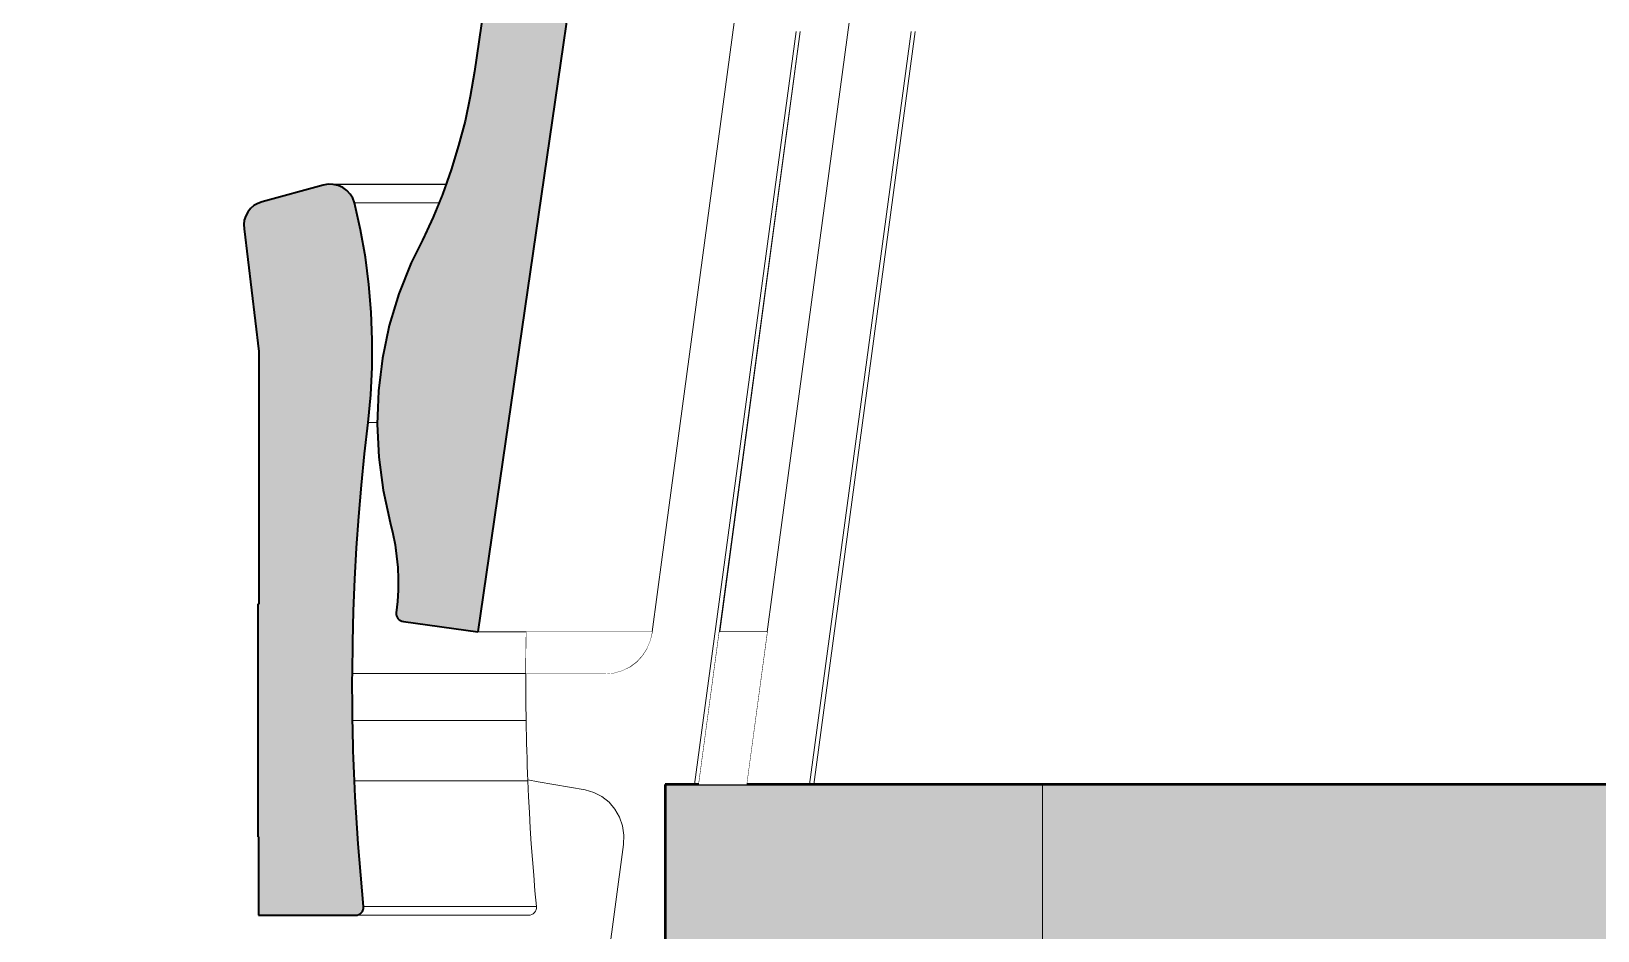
# Model space of a CAD drawing. Header units: millimetres. Extents: x -48147 to 1422273, y -494195 to 18123.
# Drawn here: x 1393811 to 1394780, y -487934 to -487378 of the extents above; entities that cross this region are included whole.
import ezdxf

# ---------------------------------------------------------------- set-up
doc = ezdxf.new("R2010")
doc.units = ezdxf.units.MM
doc.header["$MEASUREMENT"] = 0
doc.linetypes.add('Wipeout_Contour', pattern=[1000, 0, -1000])
doc.layers.add('HATCHING_Pen_No__1', color=7, linetype='Continuous', lineweight=13)
doc.layers.add('New_A-35-M_FFE_Fixed_Pen_No__1', color=7, linetype='Continuous', lineweight=13)
for name, color, linetype, lineweight, true_color in [('HATCHING_Pen_No__145', 7, 'Continuous', 0, 0xa6a6a6), ('New_A-20-M_Floor_Slab_Pen_No__29', 7, 'Continuous', 50, 0x2a2a2a), ('New_A-20-M_Floor_Slab_Pen_No__81', 7, 'Continuous', 20, 0x6a6a6a), ('New_A-35-M_FFE_Fixed_Pen_No__104', 7, 'Continuous', 15, 0xa6a6a6), ('New_A-35-M_FFE_Fixed_Pen_No__44', 7, 'Continuous', 35, 0x444444)]:
    doc.layers.add(name, color=color, linetype=linetype, lineweight=lineweight, true_color=true_color)
for name, color, linetype in [('New_A-20-M_Floor_Slab', 7, 'Continuous'), ('New_A-20-M_Roof', 7, 'Continuous'), ('New_A-25-M_Wall_Int', 7, 'Continuous'), ('New_A-35-M_FFE_Fixed', 7, 'Continuous')]:
    doc.layers.add(name, color=color, linetype=linetype)

# ---------------------------------------------------------------- blocks, each defined once
blk = doc.blocks.new('Section Elem_187_2', base_point=(1383917.51, -489195.03))
at = {"color": 254, "linetype": 'Wipeout_Contour', "lineweight": 0, "ltscale": 5913535.583764167}
blk.add_wipeout([(1398261.86, -487179.4), (1392658.72, -489125.14), (1392664.88, -489142.89), (1398261.86, -487199.29)], dxfattribs=at).dxf.layer = 'New_A-20-M_Roof'
blk = doc.blocks.new('Section Elem_294_2', base_point=(1383917.51, -489195.03))
at = {"layer": 'New_A-35-M_FFE_Fixed_Pen_No__44', "linetype": 'Continuous'}
for p, q in [((1393951.65, -487732.01), (1393951.1, -487732.01)), ((1393951.62, -487876.01), (1393951.1, -487876.01)), ((1393951.62, -487876.01), (1393951.62, -487924.51))]:
    blk.add_line(p, q, dxfattribs=at)
at = {"layer": 'New_A-35-M_FFE_Fixed_Pen_No__44', "linetype": 'Continuous', "flags": 128}
blk.add_lwpolyline([(1393951.1, -487732.01), (1393951.1, -487864.01), (1393951.1, -487876.01)], dxfattribs=at)
at = {"color": 254, "linetype": 'Wipeout_Contour', "lineweight": 0, "ltscale": 7384101.949945895}
blk.add_wipeout([(1394010.93, -487483.75), (1394014.67, -487500.46), (1394056.02, -487500.46), (1394059.65, -487492.54), (1394063.22, -487483.75)], dxfattribs=at).dxf.layer = 'New_A-35-M_FFE_Fixed'
at = {"color": 254, "linetype": 'Wipeout_Contour', "lineweight": 0, "ltscale": 7384154.311334367}
blk.add_wipeout([(1394021.3, -487551.31), (1394021.96, -487568.4), (1394030.66, -487568.4), (1394032.49, -487559.66), (1394035, -487551.31)], dxfattribs=at).dxf.layer = 'New_A-35-M_FFE_Fixed'
at = {"color": 254, "linetype": 'Wipeout_Contour', "lineweight": 0, "ltscale": 7384238.047802553}
blk.add_wipeout([(1394017.12, -487638.95), (1394025.87, -487638.95), (1394025, -487620.64), (1394025.04, -487619.59), (1394019.31, -487619.59)], dxfattribs=at).dxf.layer = 'New_A-35-M_FFE_Fixed'
at = {"color": 254, "linetype": 'Wipeout_Contour', "lineweight": 0, "ltscale": 10338111.29511906}
blk.add_wipeout([(1394013.57, -487677.74), (1394012.22, -487697.17), (1394036.32, -487697.17), (1394036.06, -487695.3), (1394034.75, -487688.39), (1394033.11, -487681.55), (1394032.27, -487677.74)], dxfattribs=at).dxf.layer = 'New_A-35-M_FFE_Fixed'
at = {"color": 254, "linetype": 'Wipeout_Contour', "lineweight": 0, "ltscale": 5907766.500432425}
blk.add_wipeout([(1394009.64, -487793.13), (1394009.68, -487796.76), (1394117.08, -487796.76), (1394117.05, -487793.13)], dxfattribs=at).dxf.layer = 'New_A-35-M_FFE_Fixed'
at = {"color": 254, "linetype": 'Wipeout_Contour', "lineweight": 0, "ltscale": 5907782.157009458}
blk.add_wipeout([(1394009.78, -487804.01), (1394009.87, -487808.69), (1394117.26, -487808.69), (1394117.17, -487804.01)], dxfattribs=at).dxf.layer = 'New_A-35-M_FFE_Fixed'
at = {"color": 254, "linetype": 'Wipeout_Contour', "lineweight": 0, "ltscale": 5907839.780516007}
blk.add_wipeout([(1394010.92, -487841.42), (1394011.39, -487851.14), (1394118.68, -487851.14), (1394118.24, -487841.42)], dxfattribs=at).dxf.layer = 'New_A-35-M_FFE_Fixed'
at = {"color": 254, "linetype": 'Wipeout_Contour', "lineweight": 0, "ltscale": 5907947.641850562}
blk.add_wipeout([(1394122.65, -487909.33), (1394015.65, -487909.33), (1394016.61, -487919.02), (1394123.55, -487919.02)], dxfattribs=at).dxf.layer = 'New_A-35-M_FFE_Fixed'
at = {"color": 254, "linetype": 'Wipeout_Contour', "lineweight": 0, "ltscale": 5907254.488456655}
blk.add_wipeout([(1394009.9, -487480.9), (1394010.93, -487483.75), (1394063.22, -487483.75), (1394064.37, -487480.9)], dxfattribs=at).dxf.layer = 'New_A-35-M_FFE_Fixed'
at = {"color": 254, "linetype": 'Wipeout_Contour', "lineweight": 0, "ltscale": 7384138.115834846}
blk.add_wipeout([(1394019.86, -487534.28), (1394021.3, -487551.31), (1394035, -487551.31), (1394038.4, -487539.96), (1394040.65, -487534.28)], dxfattribs=at).dxf.layer = 'New_A-35-M_FFE_Fixed'
at = {"color": 254, "linetype": 'Wipeout_Contour', "lineweight": 0, "ltscale": 7384173.250186814}
blk.add_wipeout([(1394021.96, -487568.4), (1394021.85, -487585.49), (1394027.57, -487585.49), (1394028.27, -487579.77), (1394030.66, -487568.4)], dxfattribs=at).dxf.layer = 'New_A-35-M_FFE_Fixed'
at = {"color": 254, "linetype": 'Wipeout_Contour', "lineweight": 0, "ltscale": 7384308.46987308}
blk.add_wipeout([(1394015.2, -487658.33), (1394013.57, -487677.74), (1394032.27, -487677.74), (1394028.69, -487661.48), (1394028.27, -487658.33)], dxfattribs=at).dxf.layer = 'New_A-35-M_FFE_Fixed'
at = {"color": 254, "linetype": 'Wipeout_Contour', "lineweight": 0, "ltscale": 10338168.7623584}
blk.add_wipeout([(1394011.14, -487716.61), (1394037.95, -487716.61), (1394037.96, -487716.27), (1394037.66, -487709.25), (1394037.03, -487702.26), (1394036.32, -487697.17), (1394012.22, -487697.17)], dxfattribs=at).dxf.layer = 'New_A-35-M_FFE_Fixed'
at = {"color": 254, "linetype": 'Wipeout_Contour', "lineweight": 0, "ltscale": 5907761.596984325}
blk.add_wipeout([(1394117.02, -487789.51), (1394009.62, -487789.51), (1394009.64, -487793.13), (1394117.05, -487793.13)], dxfattribs=at).dxf.layer = 'New_A-35-M_FFE_Fixed'
at = {"color": 254, "linetype": 'Wipeout_Contour', "lineweight": 0, "ltscale": 5907829.060079091}
blk.add_wipeout([(1394118.06, -487836.75), (1394010.72, -487836.75), (1394010.92, -487841.42), (1394118.24, -487841.42)], dxfattribs=at).dxf.layer = 'New_A-35-M_FFE_Fixed'
at = {"color": 254, "linetype": 'Wipeout_Contour', "lineweight": 0, "ltscale": 5907931.489635797}
blk.add_wipeout([(1394121.83, -487899.65), (1394014.77, -487899.65), (1394015.65, -487909.33), (1394122.65, -487909.33)], dxfattribs=at).dxf.layer = 'New_A-35-M_FFE_Fixed'
at = {"color": 254, "linetype": 'Wipeout_Contour', "lineweight": 0, "ltscale": 5907952.689856337}
blk.add_wipeout([(1394013.55, -487924.08), (1394120.7, -487924.08), (1394121.57, -487923.56), (1394014.49, -487923.56)], dxfattribs=at).dxf.layer = 'New_A-35-M_FFE_Fixed'
at = {"color": 254, "linetype": 'Wipeout_Contour', "lineweight": 0, "ltscale": 5907239.911445556}
blk.add_wipeout([(1394003.68, -487474.3), (1394006.21, -487476.08), (1394066.23, -487476.08), (1394066.87, -487474.3)], dxfattribs=at).dxf.layer = 'New_A-35-M_FFE_Fixed'
at = {"color": 254, "linetype": 'Wipeout_Contour', "lineweight": 0, "ltscale": 7384124.939529083}
blk.add_wipeout([(1394017.65, -487517.31), (1394019.86, -487534.28), (1394040.65, -487534.28), (1394045.97, -487520.79), (1394047.74, -487517.31)], dxfattribs=at).dxf.layer = 'New_A-35-M_FFE_Fixed'
at = {"color": 254, "linetype": 'Wipeout_Contour', "lineweight": 0, "ltscale": 7384194.423686931}
blk.add_wipeout([(1394021.85, -487585.49), (1394020.97, -487602.57), (1394025.68, -487602.57), (1394025.77, -487600.14), (1394027.57, -487585.49)], dxfattribs=at).dxf.layer = 'New_A-35-M_FFE_Fixed'
at = {"color": 254, "linetype": 'Wipeout_Contour', "lineweight": 0, "ltscale": 7384270.762802539}
blk.add_wipeout([(1394017.12, -487638.95), (1394015.2, -487658.33), (1394028.27, -487658.33), (1394025.98, -487641.14), (1394025.87, -487638.95)], dxfattribs=at).dxf.layer = 'New_A-35-M_FFE_Fixed'
at = {"color": 254, "linetype": 'Wipeout_Contour', "lineweight": 0, "ltscale": 8861316.546033464}
blk.add_wipeout([(1394010.35, -487736.07), (1394036.93, -487736.07), (1394037.53, -487730.3), (1394037.91, -487723.29), (1394037.95, -487716.61), (1394011.14, -487716.61)], dxfattribs=at).dxf.layer = 'New_A-35-M_FFE_Fixed'
at = {"color": 254, "linetype": 'Wipeout_Contour', "lineweight": 0, "ltscale": 5907751.896335024}
blk.add_wipeout([(1394009.59, -487782.26), (1394009.6, -487785.88), (1394117.01, -487785.88), (1394117, -487782.26)], dxfattribs=at).dxf.layer = 'New_A-35-M_FFE_Fixed'
at = {"color": 254, "linetype": 'Wipeout_Contour', "lineweight": 0, "ltscale": 5907771.439252377}
blk.add_wipeout([(1394009.68, -487796.76), (1394009.72, -487800.38), (1394117.12, -487800.38), (1394117.08, -487796.76)], dxfattribs=at).dxf.layer = 'New_A-35-M_FFE_Fixed'
at = {"color": 254, "linetype": 'Wipeout_Contour', "lineweight": 0, "ltscale": 5907822.184340046}
blk.add_wipeout([(1394010.54, -487832.07), (1394010.72, -487836.75), (1394118.06, -487836.75), (1394117.88, -487832.07)], dxfattribs=at).dxf.layer = 'New_A-35-M_FFE_Fixed'
at = {"color": 254, "linetype": 'Wipeout_Contour', "lineweight": 0, "ltscale": 5907915.583975053}
blk.add_wipeout([(1394121.07, -487889.95), (1394013.95, -487889.95), (1394014.77, -487899.65), (1394121.83, -487899.65)], dxfattribs=at).dxf.layer = 'New_A-35-M_FFE_Fixed'
at = {"color": 254, "linetype": 'Wipeout_Contour', "lineweight": 0, "ltscale": 5907949.667638861}
blk.add_wipeout([(1394012.53, -487924.4), (1394119.74, -487924.4), (1394120.7, -487924.08), (1394013.55, -487924.08)], dxfattribs=at).dxf.layer = 'New_A-35-M_FFE_Fixed'
at = {"color": 254, "linetype": 'Wipeout_Contour', "lineweight": 0, "ltscale": 5907233.864766644}
blk.add_wipeout([(1394000.85, -487473.05), (1394003.68, -487474.3), (1394066.87, -487474.3), (1394067.32, -487473.05)], dxfattribs=at).dxf.layer = 'New_A-35-M_FFE_Fixed'
at = {"color": 254, "linetype": 'Wipeout_Contour', "lineweight": 0, "ltscale": 7384114.399929589}
blk.add_wipeout([(1394014.67, -487500.46), (1394017.65, -487517.31), (1394047.74, -487517.31), (1394053.12, -487506.81), (1394056.02, -487500.46)], dxfattribs=at).dxf.layer = 'New_A-35-M_FFE_Fixed'
at = {"color": 254, "linetype": 'Wipeout_Contour', "lineweight": 0, "ltscale": 5907370.139982931}
blk.add_wipeout([(1394020.97, -487602.57), (1394019.31, -487619.59), (1394025.04, -487619.59), (1394025.68, -487602.57)], dxfattribs=at).dxf.layer = 'New_A-35-M_FFE_Fixed'
at = {"color": 254, "linetype": 'Wipeout_Contour', "lineweight": 0, "ltscale": 22153655.29160103}
blk.add_wipeout([(1394009.84, -487755.54), (1394117.23, -487755.54), (1394117.39, -487749.08), (1394087.37, -487749.08), (1394041.23, -487742.85), (1394040.25, -487742.63), (1394039.34, -487742.22), (1394038.52, -487741.66), (1394037.84, -487740.95), (1394037.3, -487740.12), (1394036.95, -487739.22), (1394036.78, -487738.26), (1394036.81, -487737.29), (1394036.93, -487736.07), (1394010.35, -487736.07)], dxfattribs=at).dxf.layer = 'New_A-35-M_FFE_Fixed'
at = {"color": 254, "linetype": 'Wipeout_Contour', "lineweight": 0, "ltscale": 5907776.413409314}
blk.add_wipeout([(1394009.72, -487800.38), (1394009.78, -487804.01), (1394117.17, -487804.01), (1394117.12, -487800.38)], dxfattribs=at).dxf.layer = 'New_A-35-M_FFE_Fixed'
at = {"color": 254, "linetype": 'Wipeout_Contour', "lineweight": 0, "ltscale": 5907815.366907021}
blk.add_wipeout([(1394117.73, -487827.4), (1394010.37, -487827.4), (1394010.54, -487832.07), (1394117.88, -487832.07)], dxfattribs=at).dxf.layer = 'New_A-35-M_FFE_Fixed'
at = {"color": 254, "linetype": 'Wipeout_Contour', "lineweight": 0, "ltscale": 5907899.925640426}
blk.add_wipeout([(1394120.37, -487880.26), (1394013.21, -487880.26), (1394013.95, -487889.95), (1394121.07, -487889.95)], dxfattribs=at).dxf.layer = 'New_A-35-M_FFE_Fixed'
at = {"color": 254, "linetype": 'Wipeout_Contour', "lineweight": 0, "ltscale": 5907946.123342462}
blk.add_wipeout([(1394011.46, -487924.51), (1394118.74, -487924.51), (1394119.74, -487924.4), (1394012.53, -487924.4)], dxfattribs=at).dxf.layer = 'New_A-35-M_FFE_Fixed'
at = {"layer": 'New_A-35-M_FFE_Fixed_Pen_No__1', "linetype": 'Continuous'}
blk.add_line((1394019.31, -487619.59), (1394025.04, -487619.59), dxfattribs=at)
at = {"color": 254, "linetype": 'Wipeout_Contour', "lineweight": 0, "ltscale": 5907221.618531549}
blk.add_wipeout([(1394067.59, -487472.28), (1393994.69, -487472.28), (1393997.81, -487472.36), (1394067.56, -487472.36)], dxfattribs=at).dxf.layer = 'New_A-35-M_FFE_Fixed'
at = {"color": 254, "linetype": 'Wipeout_Contour', "lineweight": 0, "ltscale": 5907250.494552774}
blk.add_wipeout([(1394008.31, -487478.31), (1394009.9, -487480.9), (1394064.37, -487480.9), (1394065.43, -487478.31)], dxfattribs=at).dxf.layer = 'New_A-35-M_FFE_Fixed'
at = {"color": 254, "linetype": 'Wipeout_Contour', "lineweight": 0, "ltscale": 5907727.529063996}
blk.add_wipeout([(1394009.61, -487775.01), (1394117.01, -487775.01), (1394117.23, -487755.54), (1394009.84, -487755.54)], dxfattribs=at).dxf.layer = 'New_A-35-M_FFE_Fixed'
at = {"color": 254, "linetype": 'Wipeout_Contour', "lineweight": 0, "ltscale": 5907808.607859412}
blk.add_wipeout([(1394117.59, -487822.72), (1394010.22, -487822.72), (1394010.37, -487827.4), (1394117.73, -487827.4)], dxfattribs=at).dxf.layer = 'New_A-35-M_FFE_Fixed'
at = {"color": 254, "linetype": 'Wipeout_Contour', "lineweight": 0, "ltscale": 5907884.515387501}
blk.add_wipeout([(1394012.53, -487870.55), (1394013.21, -487880.26), (1394120.37, -487880.26), (1394119.74, -487870.55)], dxfattribs=at).dxf.layer = 'New_A-35-M_FFE_Fixed'
at = {"color": 254, "linetype": 'Wipeout_Contour', "lineweight": 0, "ltscale": 5907957.386293083}
blk.add_wipeout([(1394016.37, -487921.07), (1394123.33, -487921.07), (1394123.54, -487920.06), (1394016.6, -487920.06)], dxfattribs=at).dxf.layer = 'New_A-35-M_FFE_Fixed'
at = {"layer": 'New_A-35-M_FFE_Fixed_Pen_No__1', "linetype": 'Continuous'}
blk.add_line((1394010.93, -487483.75), (1394063.22, -487483.75), dxfattribs=at)
at = {"color": 254, "linetype": 'Wipeout_Contour', "lineweight": 0, "ltscale": 7384084.272900393}
blk.add_wipeout([(1394066.23, -487476.08), (1394006.21, -487476.08), (1394008.31, -487478.31), (1394065.43, -487478.31), (1394065.54, -487478.03)], dxfattribs=at).dxf.layer = 'New_A-35-M_FFE_Fixed'
at = {"color": 254, "linetype": 'Wipeout_Contour', "lineweight": 0, "ltscale": 5907742.337549215}
blk.add_wipeout([(1394009.61, -487775.01), (1394009.59, -487778.63), (1394117, -487778.63), (1394117.01, -487775.01)], dxfattribs=at).dxf.layer = 'New_A-35-M_FFE_Fixed'
at = {"color": 254, "linetype": 'Wipeout_Contour', "lineweight": 0, "ltscale": 5907801.907271431}
blk.add_wipeout([(1394010.09, -487818.04), (1394010.22, -487822.72), (1394117.59, -487822.72), (1394117.46, -487818.04)], dxfattribs=at).dxf.layer = 'New_A-35-M_FFE_Fixed'
at = {"color": 254, "linetype": 'Wipeout_Contour', "lineweight": 0, "ltscale": 5907869.353962448}
blk.add_wipeout([(1394011.93, -487860.85), (1394012.53, -487870.55), (1394119.74, -487870.55), (1394119.18, -487860.85)], dxfattribs=at).dxf.layer = 'New_A-35-M_FFE_Fixed'
at = {"color": 254, "linetype": 'Wipeout_Contour', "lineweight": 0, "ltscale": 5907957.459175189}
blk.add_wipeout([(1394015.93, -487922.02), (1394122.91, -487922.02), (1394123.33, -487921.07), (1394016.37, -487921.07)], dxfattribs=at).dxf.layer = 'New_A-35-M_FFE_Fixed'
at = {"color": 254, "linetype": 'Wipeout_Contour', "lineweight": 0, "ltscale": 5907227.683969934}
blk.add_wipeout([(1393997.81, -487472.36), (1394000.85, -487473.05), (1394067.32, -487473.05), (1394067.56, -487472.36)], dxfattribs=at).dxf.layer = 'New_A-35-M_FFE_Fixed'
at = {"color": 254, "linetype": 'Wipeout_Contour', "lineweight": 0, "ltscale": 5907747.099196194}
blk.add_wipeout([(1394009.59, -487782.26), (1394117, -487782.26), (1394117, -487778.63), (1394009.59, -487778.63)], dxfattribs=at).dxf.layer = 'New_A-35-M_FFE_Fixed'
at = {"color": 254, "linetype": 'Wipeout_Contour', "lineweight": 0, "ltscale": 5907795.265216691}
blk.add_wipeout([(1394009.97, -487813.36), (1394010.09, -487818.04), (1394117.46, -487818.04), (1394117.35, -487813.36)], dxfattribs=at).dxf.layer = 'New_A-35-M_FFE_Fixed'
at = {"color": 254, "linetype": 'Wipeout_Contour', "lineweight": 0, "ltscale": 5907854.442096422}
blk.add_wipeout([(1394118.68, -487851.14), (1394011.39, -487851.14), (1394011.93, -487860.85), (1394119.18, -487860.85)], dxfattribs=at).dxf.layer = 'New_A-35-M_FFE_Fixed'
at = {"color": 254, "linetype": 'Wipeout_Contour', "lineweight": 0, "ltscale": 5907955.058897823}
blk.add_wipeout([(1394014.49, -487923.56), (1394121.57, -487923.56), (1394122.32, -487922.86), (1394015.29, -487922.86)], dxfattribs=at).dxf.layer = 'New_A-35-M_FFE_Fixed'
at = {"layer": 'New_A-35-M_FFE_Fixed_Pen_No__1', "linetype": 'Continuous'}
blk.add_line((1393994.69, -487472.28), (1394067.59, -487472.28), dxfattribs=at)
at = {"color": 254, "linetype": 'Wipeout_Contour', "lineweight": 0, "ltscale": 5907756.728940441}
blk.add_wipeout([(1394009.6, -487785.88), (1394009.62, -487789.51), (1394117.02, -487789.51), (1394117.01, -487785.88)], dxfattribs=at).dxf.layer = 'New_A-35-M_FFE_Fixed'
at = {"color": 254, "linetype": 'Wipeout_Contour', "lineweight": 0, "ltscale": 5907788.681771101}
blk.add_wipeout([(1394117.26, -487808.69), (1394009.87, -487808.69), (1394009.97, -487813.36), (1394117.35, -487813.36)], dxfattribs=at).dxf.layer = 'New_A-35-M_FFE_Fixed'
at = {"color": 254, "linetype": 'Wipeout_Contour', "lineweight": 0, "ltscale": 5907956.671994567}
blk.add_wipeout([(1394015.93, -487922.02), (1394015.29, -487922.86), (1394122.32, -487922.86), (1394122.91, -487922.02)], dxfattribs=at).dxf.layer = 'New_A-35-M_FFE_Fixed'
at = {"color": 254, "linetype": 'Wipeout_Contour', "lineweight": 0, "ltscale": 5907956.45650999}
blk.add_wipeout([(1394016.61, -487919.02), (1394016.6, -487920.06), (1394123.54, -487920.06), (1394123.55, -487919.02)], dxfattribs=at).dxf.layer = 'New_A-35-M_FFE_Fixed'
at = {"layer": 'New_A-35-M_FFE_Fixed_Pen_No__104', "linetype": 'Continuous'}
blk.add_hatch(color=256, dxfattribs=at).paths.add_polyline_path([(1394015.93, -487922.02), (1394016.37, -487921.07), (1394016.6, -487920.06), (1394016.61, -487919.02), (1394015.65, -487909.33), (1394014.77, -487899.65), (1394013.95, -487889.95), (1394013.21, -487880.26), (1394012.53, -487870.55), (1394011.93, -487860.85), (1394011.39, -487851.14), (1394010.92, -487841.42), (1394010.72, -487836.75), (1394010.54, -487832.07), (1394010.37, -487827.4), (1394010.22, -487822.72), (1394010.09, -487818.04), (1394009.97, -487813.36), (1394009.87, -487808.69), (1394009.78, -487804.01), (1394009.72, -487800.38), (1394009.68, -487796.76), (1394009.64, -487793.13), (1394009.62, -487789.51), (1394009.6, -487785.88), (1394009.59, -487782.26), (1394009.59, -487778.63), (1394009.61, -487775.01), (1394009.84, -487755.54), (1394010.35, -487736.07), (1394011.14, -487716.61), (1394012.22, -487697.17), (1394013.57, -487677.74), (1394015.2, -487658.33), (1394017.12, -487638.95), (1394019.31, -487619.59), (1394020.97, -487602.57), (1394021.85, -487585.49), (1394021.96, -487568.4), (1394021.3, -487551.31), (1394019.86, -487534.28), (1394017.65, -487517.31), (1394014.67, -487500.46), (1394010.93, -487483.75), (1394009.9, -487480.9), (1394008.31, -487478.31), (1394006.21, -487476.08), (1394003.68, -487474.3), (1394000.85, -487473.05), (1393997.81, -487472.36), (1393994.69, -487472.28), (1393991.61, -487472.81), (1393953.71, -487483.13), (1393951.1, -487484.09), (1393948.71, -487485.49), (1393946.62, -487487.29), (1393944.9, -487489.41), (1393943.59, -487491.8), (1393942.76, -487494.38), (1393942.41, -487497.06), (1393942.57, -487499.76), (1393951.65, -487575.63), (1393951.65, -487732.01), (1393951.1, -487732.01), (1393951.1, -487864.01), (1393951.1, -487876.01), (1393951.62, -487876.01), (1393951.62, -487924.51), (1393957.83, -487924.51), (1393970.25, -487924.51), (1394011.46, -487924.51), (1394012.53, -487924.4), (1394013.55, -487924.08), (1394014.49, -487923.56), (1394015.29, -487922.86)])
at = {"layer": 'New_A-35-M_FFE_Fixed_Pen_No__44', "linetype": 'Continuous', "flags": 128}
blk.add_lwpolyline([(1393951.62, -487924.51), (1393957.83, -487924.51), (1393970.25, -487924.51), (1394011.46, -487924.51), (1394012.53, -487924.4), (1394013.55, -487924.08), (1394014.49, -487923.56), (1394015.29, -487922.86), (1394015.93, -487922.02), (1394016.37, -487921.07), (1394016.6, -487920.06), (1394016.61, -487919.02), (1394015.65, -487909.33), (1394014.77, -487899.65), (1394013.95, -487889.95), (1394013.21, -487880.26), (1394012.53, -487870.55), (1394011.93, -487860.85), (1394011.39, -487851.14), (1394010.92, -487841.42), (1394010.72, -487836.75), (1394010.54, -487832.07), (1394010.37, -487827.4), (1394010.22, -487822.72), (1394010.09, -487818.04), (1394009.97, -487813.36), (1394009.87, -487808.69), (1394009.78, -487804.01), (1394009.72, -487800.38), (1394009.68, -487796.76), (1394009.64, -487793.13), (1394009.62, -487789.51), (1394009.6, -487785.88), (1394009.59, -487782.26), (1394009.59, -487778.63), (1394009.61, -487775.01), (1394009.84, -487755.54), (1394010.35, -487736.07), (1394011.14, -487716.61), (1394012.22, -487697.17), (1394013.57, -487677.74), (1394015.2, -487658.33), (1394017.12, -487638.95), (1394019.31, -487619.59), (1394020.97, -487602.57), (1394021.85, -487585.49), (1394021.96, -487568.4), (1394021.3, -487551.31), (1394019.86, -487534.28), (1394017.65, -487517.31), (1394014.67, -487500.46), (1394010.93, -487483.75), (1394009.9, -487480.9), (1394008.31, -487478.31), (1394006.21, -487476.08), (1394003.68, -487474.3), (1394000.85, -487473.05), (1393997.81, -487472.36), (1393994.69, -487472.28), (1393991.61, -487472.81), (1393953.71, -487483.13), (1393951.1, -487484.09), (1393948.71, -487485.49), (1393946.62, -487487.29), (1393944.9, -487489.41), (1393943.59, -487491.8), (1393942.76, -487494.38), (1393942.41, -487497.06), (1393942.57, -487499.76), (1393951.65, -487575.63), (1393951.65, -487732.01)], dxfattribs=at)
at = {"color": 254, "linetype": 'Wipeout_Contour', "lineweight": 0, "ltscale": 128502527.3361817}
blk.add_wipeout([(1394080.62, -488169.06), (1394080.53, -488170.03), (1394080.53, -488171.03), (1394203.23, -488171.03), (1394203.23, -488153.68), (1394197.16, -488147.85), (1394191.27, -488139.11), (1394187.3, -488129.27), (1394185.44, -488118.78), (1394185.76, -488108.12), (1394203.23, -487978.55), (1394203.23, -487843.53), (1394221.44, -487843.53), (1394331.25, -487029.19), (1394333.1, -487020.81), (1394336.3, -487012.89), (1394340.78, -487005.65), (1394346.38, -486999.31), (1394352.95, -486994.06), (1394360.29, -486990.05), (1394368.18, -486987.39), (1394376.4, -486986.18), (1394377.3, -486986.04), (1394378.16, -486985.72), (1394378.95, -486985.25), (1394379.64, -486984.63), (1394380.2, -486983.88), (1394380.62, -486983.04), (1394380.87, -486982.13), (1394380.96, -486981.19), (1394380.96, -486980.1), (1394298.88, -486980.1), (1394294.85, -487009.82), (1394195.16, -487749.15), (1394193.98, -487754.38), (1394191.93, -487759.3), (1394189.07, -487763.77), (1394185.48, -487767.64), (1394181.28, -487770.78), (1394176.61, -487773.1), (1394171.62, -487774.53), (1394166.46, -487775.01), (1394117.01, -487775.01), (1394117, -487778.63), (1394117, -487782.26), (1394117.01, -487785.88), (1394117.02, -487789.51), (1394117.05, -487793.13), (1394117.08, -487796.76), (1394117.12, -487800.38), (1394117.17, -487804.01), (1394117.26, -487808.69), (1394117.35, -487813.36), (1394117.46, -487818.04), (1394117.59, -487822.72), (1394117.73, -487827.4), (1394117.88, -487832.07), (1394118.06, -487836.75), (1394118.22, -487840.77), (1394124.69, -487841.93), (1394134.36, -487843.64), (1394144.04, -487845.31), (1394153.73, -487846.95), (1394159.09, -487848.48), (1394164.06, -487851.04), (1394168.47, -487854.54), (1394172.15, -487858.84), (1394174.98, -487863.79), (1394176.84, -487869.21), (1394177.66, -487874.9), (1394177.43, -487880.65), (1394146.05, -488113.33), (1394143.71, -488123.77), (1394139.6, -488133.62), (1394133.87, -488142.56), (1394126.69, -488150.3), (1394118.3, -488156.58), (1394108.96, -488161.23), (1394098.97, -488164.07), (1394088.65, -488165.03), (1394085.36, -488165.03), (1394084.42, -488165.13), (1394083.51, -488165.41), (1394082.68, -488165.87), (1394081.95, -488166.5), (1394081.35, -488167.25), (1394080.9, -488168.12)], dxfattribs=at).dxf.layer = 'New_A-35-M_FFE_Fixed'
at = {"layer": 'New_A-35-M_FFE_Fixed_Pen_No__1', "linetype": 'Continuous'}
for p, q in [((1394117.23, -487755.54), (1394117.01, -487775.01)), ((1394191.93, -487759.3), (1394193.98, -487754.38)), ((1394185.48, -487767.64), (1394189.07, -487763.77)), ((1394189.07, -487763.77), (1394191.93, -487759.3)), ((1394009.61, -487775.01), (1394117.01, -487775.01)), ((1394117.01, -487775.01), (1394117, -487778.63)), ((1394117.01, -487775.01), (1394166.46, -487775.01)), ((1394166.46, -487775.01), (1394171.62, -487774.53)), ((1394171.62, -487774.53), (1394176.61, -487773.1)), ((1394176.61, -487773.1), (1394181.28, -487770.78)), ((1394181.28, -487770.78), (1394185.48, -487767.64)), ((1394117, -487778.63), (1394117, -487782.26)), ((1394117, -487782.26), (1394117.01, -487785.88)), ((1394117.01, -487785.88), (1394117.02, -487789.51)), ((1394117.02, -487789.51), (1394117.05, -487793.13)), ((1394117.05, -487793.13), (1394117.08, -487796.76)), ((1394009.78, -487804.01), (1394117.17, -487804.01)), ((1394117.08, -487796.76), (1394117.12, -487800.38)), ((1394117.12, -487800.38), (1394117.17, -487804.01)), ((1394117.17, -487804.01), (1394117.26, -487808.69)), ((1394117.26, -487808.69), (1394117.35, -487813.36)), ((1394117.35, -487813.36), (1394117.46, -487818.04)), ((1394117.46, -487818.04), (1394117.59, -487822.72)), ((1394117.59, -487822.72), (1394117.73, -487827.4)), ((1394117.73, -487827.4), (1394117.88, -487832.07)), ((1394117.88, -487832.07), (1394118.06, -487836.75)), ((1394010.92, -487841.42), (1394118.24, -487841.42)), ((1394118.06, -487836.75), (1394118.24, -487841.42)), ((1394124.69, -487841.93), (1394118.22, -487840.77)), ((1394118.24, -487841.42), (1394118.68, -487851.14)), ((1394134.36, -487843.64), (1394124.69, -487841.93)), ((1394144.04, -487845.31), (1394134.36, -487843.64)), ((1394118.68, -487851.14), (1394119.18, -487860.85)), ((1394153.73, -487846.95), (1394144.04, -487845.31)), ((1394159.09, -487848.48), (1394153.73, -487846.95)), ((1394164.06, -487851.04), (1394159.09, -487848.48)), ((1394168.47, -487854.54), (1394164.06, -487851.04)), ((1394119.18, -487860.85), (1394119.74, -487870.55)), ((1394172.15, -487858.84), (1394168.47, -487854.54)), ((1394174.98, -487863.79), (1394172.15, -487858.84)), ((1394119.74, -487870.55), (1394120.37, -487880.26)), ((1394176.84, -487869.21), (1394174.98, -487863.79)), ((1394177.66, -487874.9), (1394176.84, -487869.21)), ((1394120.37, -487880.26), (1394121.07, -487889.95)), ((1394146.05, -488113.33), (1394177.43, -487880.65)), ((1394177.43, -487880.65), (1394177.66, -487874.9)), ((1394121.07, -487889.95), (1394121.83, -487899.65)), ((1394121.83, -487899.65), (1394122.65, -487909.33)), ((1394122.65, -487909.33), (1394123.55, -487919.02)), ((1394016.61, -487919.02), (1394123.55, -487919.02)), ((1394123.33, -487921.07), (1394122.91, -487922.02)), ((1394123.54, -487920.06), (1394123.33, -487921.07)), ((1394123.55, -487919.02), (1394123.54, -487920.06)), ((1394011.46, -487924.51), (1394118.74, -487924.51)), ((1394119.74, -487924.4), (1394118.74, -487924.51)), ((1394120.7, -487924.08), (1394119.74, -487924.4)), ((1394121.57, -487923.56), (1394120.7, -487924.08)), ((1394122.32, -487922.86), (1394121.57, -487923.56)), ((1394122.91, -487922.02), (1394122.32, -487922.86))]:
    blk.add_line(p, q, dxfattribs=at)
at = {"color": 254, "linetype": 'Wipeout_Contour', "lineweight": 0, "ltscale": 5908243.408143673}
blk.add_wipeout([(1394284.26, -487377.64), (1394221.44, -487843.53), (1394224.03, -487843.53), (1394286.85, -487377.64)], dxfattribs=at).dxf.layer = 'New_A-35-M_FFE_Fixed'
at = {"color": 254, "linetype": 'Wipeout_Contour', "lineweight": 0, "ltscale": 5907707.621542335}
blk.add_wipeout([(1394087.37, -487749.08), (1394195.17, -487749.08), (1394294.85, -487009.82), (1394194.8, -487009.82)], dxfattribs=at).dxf.layer = 'New_A-35-M_FFE_Fixed'
at = {"layer": 'New_A-35-M_FFE_Fixed_Pen_No__104', "linetype": 'Continuous'}
blk.add_hatch(color=256, dxfattribs=at).paths.add_polyline_path([(1394147.35, -486977.19), (1394147.11, -486978.14), (1394085.19, -487402.55), (1394082.59, -487417.94), (1394079.33, -487433.21), (1394075.39, -487448.34), (1394070.79, -487463.28), (1394065.54, -487478.03), (1394059.65, -487492.54), (1394053.12, -487506.81), (1394045.97, -487520.79), (1394038.4, -487539.96), (1394032.49, -487559.66), (1394028.27, -487579.77), (1394025.77, -487600.14), (1394025, -487620.64), (1394025.98, -487641.14), (1394028.69, -487661.48), (1394033.11, -487681.55), (1394034.75, -487688.39), (1394036.06, -487695.3), (1394037.03, -487702.26), (1394037.66, -487709.25), (1394037.96, -487716.27), (1394037.91, -487723.29), (1394037.53, -487730.3), (1394036.81, -487737.29), (1394036.78, -487738.26), (1394036.95, -487739.22), (1394037.3, -487740.12), (1394037.84, -487740.95), (1394038.52, -487741.66), (1394039.34, -487742.22), (1394040.25, -487742.63), (1394041.23, -487742.85), (1394087.37, -487749.08), (1394194.8, -487009.82), (1394199.09, -486980.1), (1394152.95, -486973.88), (1394151.94, -486973.84), (1394150.94, -486973.99), (1394149.99, -486974.33), (1394149.12, -486974.84), (1394148.37, -486975.51), (1394147.78, -486976.3)])
at = {"layer": 'New_A-35-M_FFE_Fixed_Pen_No__1', "linetype": 'Continuous'}
for p, q in [((1394195.16, -487749.15), (1394201.37, -487703.05)), ((1394087.37, -487749.08), (1394195.17, -487749.08)), ((1394117.39, -487749.08), (1394117.23, -487755.54)), ((1394193.98, -487754.38), (1394195.16, -487749.15))]:
    blk.add_line(p, q, dxfattribs=at)
at = {"layer": 'New_A-35-M_FFE_Fixed_Pen_No__44', "linetype": 'Continuous', "flags": 128}
for points in [[(1394147.11, -486978.14), (1394085.19, -487402.55), (1394082.59, -487417.94), (1394079.33, -487433.21), (1394075.39, -487448.34), (1394070.79, -487463.28), (1394065.54, -487478.03), (1394059.65, -487492.54), (1394053.12, -487506.81), (1394045.97, -487520.79), (1394038.4, -487539.96), (1394032.49, -487559.66), (1394028.27, -487579.77), (1394025.77, -487600.14), (1394025, -487620.64), (1394025.98, -487641.14), (1394028.69, -487661.48), (1394033.11, -487681.55), (1394034.75, -487688.39), (1394036.06, -487695.3), (1394037.03, -487702.26), (1394037.66, -487709.25), (1394037.96, -487716.27), (1394037.91, -487723.29), (1394037.53, -487730.3), (1394036.81, -487737.29), (1394036.78, -487738.26), (1394036.95, -487739.22), (1394037.3, -487740.12), (1394037.84, -487740.95), (1394038.52, -487741.66), (1394039.34, -487742.22), (1394040.25, -487742.63), (1394041.23, -487742.85), (1394087.37, -487749.08)], [(1394199.09, -486980.1), (1394194.8, -487009.82), (1394087.37, -487749.08)]]:
    blk.add_lwpolyline(points, dxfattribs=at)
at = {"color": 254, "linetype": 'Wipeout_Contour', "lineweight": 0, "ltscale": 5908512.14903341}
blk.add_wipeout([(1394355.44, -487377.64), (1394292.62, -487843.53), (1394295.2, -487843.53), (1394358.03, -487377.64)], dxfattribs=at).dxf.layer = 'New_A-35-M_FFE_Fixed'
at = {"color": 254, "linetype": 'Wipeout_Contour', "lineweight": 0, "ltscale": 48741456.22307502}
blk.add_wipeout([(1394253.61, -487843.53), (1394292.62, -487843.53), (1394402.42, -487029.19), (1394404.27, -487020.81), (1394407.48, -487012.89), (1394411.95, -487005.65), (1394417.55, -486999.31), (1394424.12, -486994.06), (1394431.46, -486990.05), (1394439.36, -486987.39), (1394447.57, -486986.18), (1394448.48, -486986.04), (1394449.34, -486985.72), (1394450.13, -486985.25), (1394450.81, -486984.63), (1394451.38, -486983.88), (1394451.79, -486983.04), (1394452.05, -486982.13), (1394452.13, -486981.19), (1394452.13, -486980.1), (1394383.55, -486980.1), (1394383.55, -486981.19), (1394383.46, -486982.13), (1394383.2, -486983.04), (1394382.79, -486983.88), (1394382.23, -486984.63), (1394381.54, -486985.25), (1394380.75, -486985.72), (1394379.89, -486986.04), (1394378.99, -486986.18), (1394370.77, -486987.39), (1394368.97, -486988), (1394367.75, -486997.04)], dxfattribs=at).dxf.layer = 'New_A-35-M_FFE_Fixed'
at = {"color": 254, "linetype": 'Wipeout_Contour', "lineweight": 0, "ltscale": 16246771.4057436}
blk.add_wipeout([(1394236.76, -487749.15), (1394266.33, -487749.15), (1394367.75, -486997.04), (1394368.97, -486988), (1394362.87, -486990.05), (1394355.53, -486994.06), (1394348.97, -486999.31), (1394343.36, -487005.65), (1394338.89, -487012.89), (1394335.69, -487020.81), (1394333.84, -487029.19)], dxfattribs=at).dxf.layer = 'New_A-35-M_FFE_Fixed'
at = {"layer": 'New_A-35-M_FFE_Fixed_Pen_No__1', "linetype": 'Continuous'}
for p, q in [((1394201.37, -487703.05), (1394246, -487372.11)), ((1394284.26, -487377.64), (1394221.44, -487843.53)), ((1394286.85, -487377.64), (1394224.03, -487843.53)), ((1394317.17, -487372.11), (1394272.55, -487703.05)), ((1394292.62, -487843.53), (1394355.44, -487377.64)), ((1394295.2, -487843.53), (1394358.03, -487377.64)), ((1394272.55, -487703.05), (1394266.33, -487749.15)), ((1394236.76, -487749.15), (1394266.34, -487749.15)), ((1394253.61, -487843.53), (1394266.33, -487749.15))]:
    blk.add_line(p, q, dxfattribs=at)
blk = doc.blocks.new('Section Elem_299_2', base_point=(1383917.51, -489195.03))
at = {"layer": 'New_A-20-M_Floor_Slab_Pen_No__81', "linetype": 'Continuous', "lineweight": 0, "true_color": 0x353535}
blk.add_hatch(color=250, dxfattribs=at).paths.add_polyline_path([(1395176.39, -487943.53), (1395176.39, -487843.53), (1394203.24, -487843.53), (1394203.24, -487943.53)])
at = {"layer": 'New_A-20-M_Floor_Slab_Pen_No__29', "linetype": 'Continuous'}
for p, q in [((1394203.24, -487843.53), (1394203.24, -487943.53)), ((1395176.39, -487843.53), (1394203.24, -487843.53))]:
    blk.add_line(p, q, dxfattribs=at)
blk = doc.blocks.new('Section Elem_576_2', base_point=(1383917.51, -489195.03))
at = {"color": 254, "linetype": 'Wipeout_Contour', "lineweight": 0, "ltscale": 32523021.99515742}
blk.add_wipeout([(1392690.51, -488957.53), (1391657.35, -488957.53), (1391657.35, -489195.03), (1398261.86, -489195.03), (1398261.86, -487199.29), (1392664.88, -489142.89), (1392658.72, -489125.14), (1398261.86, -487179.4), (1398261.86, -487041.03), (1398312.69, -487041.03), (1398312.69, -486929.53), (1397556.31, -486929.53), (1397556.31, -487267.53), (1396583.15, -487267.53), (1396583.15, -487605.53), (1395609.99, -487605.53), (1395609.99, -487943.53), (1394636.83, -487943.53), (1394636.83, -488281.53), (1393663.67, -488281.53), (1393663.67, -488619.53), (1392690.51, -488619.53)], dxfattribs=at).dxf.layer = 'New_A-25-M_Wall_Int'
at = {"color": 254, "linetype": 'Wipeout_Contour', "lineweight": 0, "ltscale": 19201398.73789671}
blk.add_wipeout([(1394117.23, -487755.54), (1394117.01, -487775.01), (1394166.46, -487775.01), (1394171.62, -487774.53), (1394176.61, -487773.1), (1394181.28, -487770.78), (1394185.48, -487767.64), (1394189.07, -487763.77), (1394191.93, -487759.3), (1394193.98, -487754.38), (1394195.16, -487749.15), (1394195.17, -487749.08), (1394117.39, -487749.08)], dxfattribs=at).dxf.layer = 'New_A-25-M_Wall_Int'
at = {"color": 254, "linetype": 'Wipeout_Contour', "lineweight": 0, "ltscale": 5908454.819798683}
blk.add_wipeout([(1394224.03, -487843.53), (1394253.61, -487843.53), (1394266.33, -487749.15), (1394236.76, -487749.15)], dxfattribs=at).dxf.layer = 'New_A-25-M_Wall_Int'

msp = doc.modelspace()

# ---------------------------------------------------------------- block references
at = {"layer": 'New_A-20-M_Roof'}
msp.add_blockref('Section Elem_187_2', (1383917.51, -489195.03), dxfattribs=at)

# ---------------------------------------------------------------- next in the draw order: block references
at = {"layer": 'New_A-35-M_FFE_Fixed'}
msp.add_blockref('Section Elem_294_2', (1383917.51, -489195.03), dxfattribs=at)

# ---------------------------------------------------------------- next in the draw order: block references
at = {"layer": 'New_A-20-M_Floor_Slab'}
msp.add_blockref('Section Elem_299_2', (1383917.51, -489195.03), dxfattribs=at)

# ---------------------------------------------------------------- next in the draw order: block references
at = {"layer": 'New_A-25-M_Wall_Int'}
msp.add_blockref('Section Elem_576_2', (1383917.51, -489195.03), dxfattribs=at)

# ---------------------------------------------------------------- next in the draw order: hatches: boundary and pattern name
at = {"layer": 'HATCHING_Pen_No__145', "linetype": 'Continuous'}
msp.add_hatch(color=256, dxfattribs=at).paths.add_polyline_path([(1395409.99, -487605.53), (1395609.99, -487605.53), (1395609.99, -487943.53), (1394436.83, -487943.53), (1394436.83, -487843.29), (1395409.99, -487843.28)])

# ---------------------------------------------------------------- next in the draw order: linework, layer by layer
at = {"layer": 'HATCHING_Pen_No__1', "linetype": 'Continuous', "flags": 128}
msp.add_lwpolyline([(1395409.99, -487605.53), (1395609.99, -487605.53), (1395609.99, -487943.53), (1394436.83, -487943.53), (1394436.83, -487843.29), (1395409.99, -487843.28)], close=True, dxfattribs=at)

doc.saveas('drawing.dxf')
